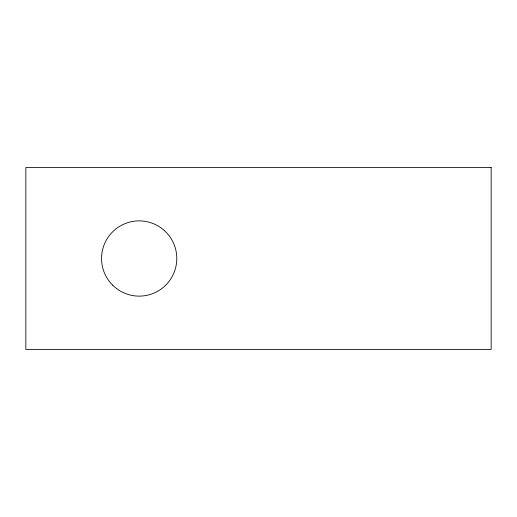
<?xml version="1.0" encoding="UTF-8"?>
<svg xmlns="http://www.w3.org/2000/svg" width="517" height="517" viewBox="0 0 517 517"><rect width="100%" height="100%" fill="white"/><g stroke="black" fill="none" stroke-linecap="round" stroke-linejoin="round"><path stroke-width="0.78" d="M491.15 167.495L25.85 167.495L25.85 349.505L491.15 349.505L491.15 167.495M112.564 285.106A37.625 37.625 0 0 0 175.509 268.239A37.625 37.625 0 0 0 129.424 222.155A37.625 37.625 0 0 0 112.564 285.106"/></g></svg>
